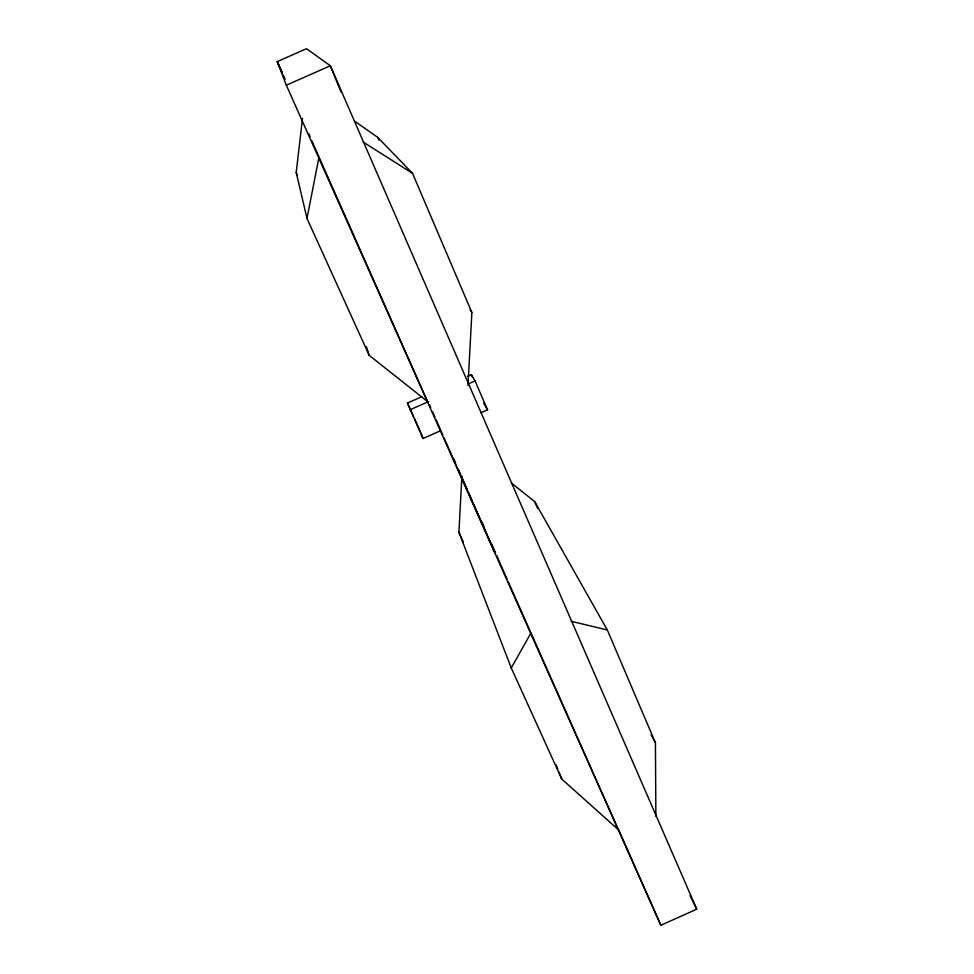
<?xml version="1.0" encoding="UTF-8"?>
<svg xmlns="http://www.w3.org/2000/svg" width="974" height="974" viewBox="0 0 974 974"><rect width="100%" height="100%" fill="white"/><g stroke="black" fill="none" stroke-linecap="round" stroke-linejoin="round"><path stroke-width="1.46" d="M468.007 385.497L471.866 312.447L412.526 173.335L377.778 137.407L354.609 121.153M508.258 581.843L618.429 829.775L561.742 779.054L511.253 667.957L458.912 532.267L461.895 476.262M311.85 140.889L427.586 401.617L369.183 355.327L306.98 218.444L296.218 172.52L302.476 118.426M306.98 218.444L318.875 157.739M511.253 667.957L530.83 633.246M660.835 925.3L696.739 909.168L330.369 65.757L306.493 48.7L277.261 61.606L286.332 85.213L660.835 925.3L618.575 829.507M440.114 430.91L422.984 438.531L407.461 403.066L421.815 396.686M467.447 376.402L471.367 374.661L475.044 380.919L487.548 409.811L480.961 412.745M410.042 409.811L428.621 401.556M468.421 383.866L475.044 380.919M286.332 85.213L330.369 65.757L341.058 92.055M571.093 621.254L607.326 629.995L655.429 742.772L655.879 816.249M363.265 142.107L412.526 173.335M511.411 483.043L534.677 501.61L607.326 629.995M470.125 310.012L471.866 312.447M483.676 403.114L487.548 409.811M651.095 734.81L655.429 742.772M690.067 895.544L696.739 909.168M296.218 172.52L297.472 175.283M458.912 532.267L463.295 541.97M407.461 403.066L413.524 416.531M414.741 419.222L420.208 431.336M282.107 72.49L277.261 61.606L282.18 72.697M283.324 75.217L285.138 79.296M482.033 522.113L483.859 526.277M491.785 544.332L495.449 552.672M496.667 555.448L507.04 579.067M453.787 458.791L455.613 462.954M458.644 469.882L460.471 474.046M461.676 476.81L467.143 489.289M468.36 492.065L472 500.38M473.218 503.156L495.084 553.062L444.022 437.837M429.534 404.673L430.739 407.436M432.541 411.576L434.964 417.103M436.169 419.867L442.805 435.074M471.367 374.661L472.536 377.376M377.778 137.407L378.971 140.171M534.677 501.61L537.66 508.525M308.928 133.864L310.097 136.677M556.154 764.931L557.834 769.168M558.942 771.992L561.742 779.054M420.671 432.541L422.984 438.531M366.382 346.671L369.183 355.327"/></g></svg>
